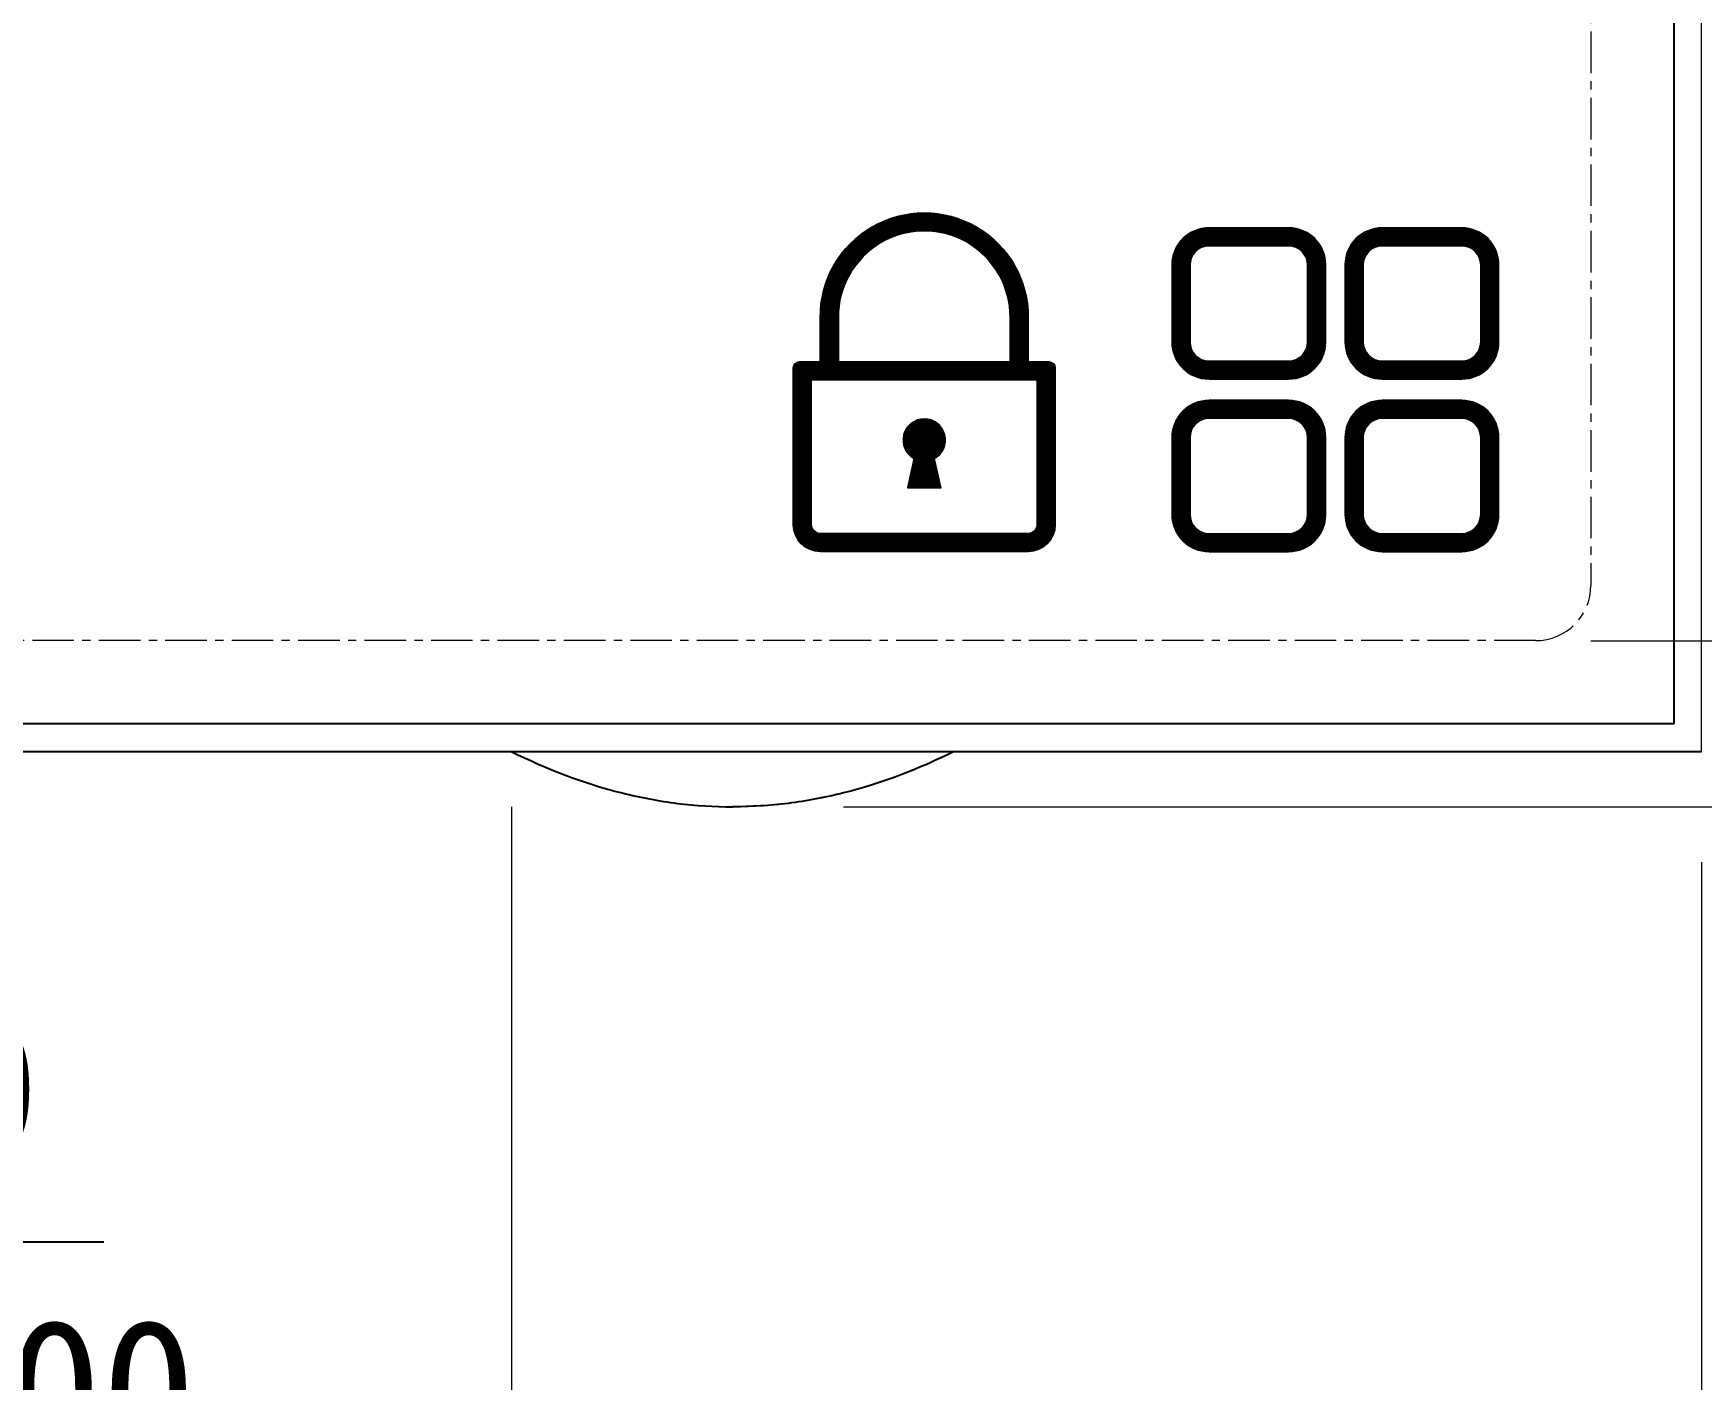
# Model space of a CAD drawing. Header units: millimetres. Extents: x 2631 to 4611, y 2266 to 2772.
# Drawn here: x 2731.04 to 2761.17, y 2669.68 to 2693.99 of the extents above; entities that cross this region are included whole.
import ezdxf

# ---------------------------------------------------------------- set-up
doc = ezdxf.new("R2010")
doc.units = ezdxf.units.MM
doc.linetypes.add('CENTER', pattern=[0.6, 0.375, -0.075, 0.075, -0.075])
doc.layers.add('05___PRT_ALL_DTM_CSYS', color=7, linetype='Continuous')
doc.layers.add('Dim', color=4, linetype='Continuous')
doc.layers.add('BACKLIGHT', color=7, linetype='Continuous', lineweight=20)
doc.layers.add('LCD', color=4, linetype='Continuous', lineweight=20)
doc.styles.add('宋体', font='宋体.ttf')
doc.dimstyles.new('DIM', dxfattribs={"dimtxt": 2.5, "dimasz": 2, "dimexe": 1.25, "dimexo": 1, "dimgap": 1, "dimtad": 1, "dimzin": 1, "dimtxsty": '宋体', "dimcen": 2.5, "dimazin": 0, "dimtfac": 1, "dimtmove": 0, "dimatfit": 3, "dimfxl": 0, "dimlwe": 0, "dimarcsym": 0})
pattern_1 = [(45, (-387.246291, 943.491956), (-0.010895163676, 0.010895163676), [])]

# ---------------------------------------------------------------- blocks, each defined once
blk = doc.blocks.new('*D95')
at = {"layer": 'Defpoints', "color": 0, "transparency": 16777216}
for p in [(2759.671, 2737.026), (2776.725, 2737.026), (2758.171, 2683.026)]:
    blk.add_point(p, dxfattribs=at)
at = {"layer": 'Dim', "color": 0, "lineweight": 0, "transparency": 16777216}
for p, q in [((2760.671, 2737.026), (2777.975, 2737.026)), ((2759.171, 2683.026), (2777.975, 2683.026))]:
    blk.add_line(p, q, dxfattribs=at)
at = {"layer": 'Dim', "color": 0, "lineweight": -2, "transparency": 16777216}
blk.add_line((2776.725, 2685.026), (2776.725, 2735.026), dxfattribs=at)
at = {"layer": 'Dim', "color": 0, "transparency": 16777216}
for points in [[(2776.392, 2735.026), (2777.058, 2735.026), (2776.725, 2737.026)], [(2776.392, 2685.026), (2777.058, 2685.026), (2776.725, 2683.026)]]:
    blk.add_solid(points, dxfattribs=at)
at = {"layer": 'Dim', "color": 0, "transparency": 16777216, "insert": (2774.086, 2706.459), "char_height": 2.5, "attachment_point": 5, "rotation": 90, "style": '宋体'}
blk.add_mtext('54,00(V.A)', dxfattribs=at)
blk = doc.blocks.new('*D90')
at = {"layer": 'Defpoints', "color": 0, "transparency": 16777216}
for p in [(2761.171, 2681.026), (2784.241, 2681.026), (2744.671, 2680.026)]:
    blk.add_point(p, dxfattribs=at)
at = {"layer": 'Dim', "color": 0, "lineweight": -2, "transparency": 16777216}
for p, q in [((2784.241, 2683.026), (2784.241, 2685.026)), ((2784.241, 2681.026), (2784.241, 2680.026)), ((2784.241, 2678.026), (2784.241, 2657.988))]:
    blk.add_line(p, q, dxfattribs=at)
at = {"layer": 'Dim', "color": 0, "lineweight": 0, "transparency": 16777216}
for p, q in [((2762.171, 2681.026), (2785.491, 2681.026)), ((2745.671, 2680.026), (2785.491, 2680.026))]:
    blk.add_line(p, q, dxfattribs=at)
at = {"layer": 'Dim', "color": 0, "transparency": 16777216}
for points in [[(2783.908, 2683.026), (2784.575, 2683.026), (2784.241, 2681.026)], [(2783.908, 2678.026), (2784.575, 2678.026), (2784.241, 2680.026)]]:
    blk.add_solid(points, dxfattribs=at)
at = {"layer": 'Dim', "color": 0, "transparency": 16777216, "insert": (2781.783, 2665.1), "char_height": 2.5, "attachment_point": 5, "rotation": 90, "style": '宋体'}
blk.add_mtext('MAX1,00', dxfattribs=at)
blk = doc.blocks.new('*D92')
at = {"layer": 'Defpoints', "color": 0, "transparency": 16777216}
for p in [(2712.671, 2681.026), (2739.671, 2681.026), (2739.671, 2666.735)]:
    blk.add_point(p, dxfattribs=at)
at = {"layer": 'Dim', "color": 0, "lineweight": 0, "transparency": 16777216}
for p, q in [((2712.671, 2680.026), (2712.671, 2665.485)), ((2739.671, 2680.026), (2739.671, 2665.485))]:
    blk.add_line(p, q, dxfattribs=at)
at = {"layer": 'Dim', "color": 0, "lineweight": -2, "transparency": 16777216}
blk.add_line((2714.671, 2666.735), (2737.671, 2666.735), dxfattribs=at)
at = {"layer": 'Dim', "color": 0, "transparency": 16777216}
for points in [[(2714.671, 2667.068), (2714.671, 2666.402), (2712.671, 2666.735)], [(2737.671, 2667.068), (2737.671, 2666.402), (2739.671, 2666.735)]]:
    blk.add_solid(points, dxfattribs=at)
at = {"layer": 'Dim', "color": 0, "transparency": 16777216, "insert": (2727.171, 2669.193), "char_height": 2.5, "attachment_point": 5, "style": '宋体'}
blk.add_mtext('MIN27,00', dxfattribs=at)
blk = doc.blocks.new('*D93')
at = {"layer": 'Defpoints', "color": 0, "transparency": 16777216}
for p in [(2704.671, 2681.026), (2712.671, 2681.026), (2712.671, 2672.172)]:
    blk.add_point(p, dxfattribs=at)
at = {"layer": 'Dim', "color": 0, "lineweight": 0, "transparency": 16777216}
for p, q in [((2704.671, 2680.026), (2704.671, 2670.922)), ((2712.671, 2680.026), (2712.671, 2670.922))]:
    blk.add_line(p, q, dxfattribs=at)
at = {"layer": 'Dim', "color": 0, "lineweight": -2, "transparency": 16777216}
for p, q in [((2706.671, 2672.172), (2710.671, 2672.172)), ((2712.671, 2672.172), (2732.31, 2672.172))]:
    blk.add_line(p, q, dxfattribs=at)
at = {"layer": 'Dim', "color": 0, "transparency": 16777216}
for points in [[(2706.671, 2672.505), (2706.671, 2671.838), (2704.671, 2672.172)], [(2710.671, 2672.505), (2710.671, 2671.838), (2712.671, 2672.172)]]:
    blk.add_solid(points, dxfattribs=at)
at = {"layer": 'Dim', "color": 0, "transparency": 16777216, "insert": (2723.49, 2674.63), "char_height": 2.5, "attachment_point": 5, "style": '宋体'}
blk.add_mtext('2-MAX8,00', dxfattribs=at)
blk = doc.blocks.new('*D94')
at = {"layer": 'Defpoints', "color": 0, "transparency": 16777216}
for p in [(2691.171, 2681.026), (2761.171, 2680.026), (2761.171, 2660.7)]:
    blk.add_point(p, dxfattribs=at)
at = {"layer": 'Dim', "color": 0, "lineweight": 0, "transparency": 16777216}
for p, q in [((2691.171, 2680.026), (2691.171, 2659.45)), ((2761.171, 2679.026), (2761.171, 2659.45))]:
    blk.add_line(p, q, dxfattribs=at)
at = {"layer": 'Dim', "color": 0, "lineweight": -2, "transparency": 16777216}
blk.add_line((2693.171, 2660.7), (2759.171, 2660.7), dxfattribs=at)
at = {"layer": 'Dim', "color": 0, "transparency": 16777216}
for points in [[(2693.171, 2661.033), (2693.171, 2660.366), (2691.171, 2660.7)], [(2759.171, 2661.033), (2759.171, 2660.366), (2761.171, 2660.7)]]:
    blk.add_solid(points, dxfattribs=at)
at = {"layer": 'Dim', "color": 0, "transparency": 16777216, "insert": (2726.171, 2663.158), "char_height": 2.5, "attachment_point": 5, "style": '宋体'}
blk.add_mtext('70,00', dxfattribs=at)

msp = doc.modelspace()

# ---------------------------------------------------------------- hatches: boundary and pattern name
at = {"layer": '05___PRT_ALL_DTM_CSYS', "lineweight": 0}
h = msp.add_hatch(dxfattribs=at)
h.set_pattern_fill('ANSI31', color=256, scale=0.004853)
h.set_pattern_definition(pattern_1)
h.paths.add_polyline_path([(2747.31574, 2686.31349, 3.84729378), (2746.94189, 2686.31349), (2746.82585, 2685.78587), (2747.43179, 2685.78587)])
at = {"layer": 'LCD'}
h = msp.add_hatch(dxfattribs=at)
h.set_pattern_fill('ANSI31', color=0, scale=0.004853)
h.set_pattern_definition(pattern_1)
h.paths.add_polyline_path([(2749.37904, 2688.06576), (2749.0086, 2688.06576), (2749.00858, 2688.85701, 1.0086058), (2745.24906, 2688.85701), (2745.24903, 2688.06576), (2744.8786, 2688.06576, 0.41421356), (2744.76269, 2687.94986), (2744.76269, 2685.12328, 0.41421356), (2745.2534, 2684.63257), (2749.00423, 2684.63257, 0.41421356), (2749.49494, 2685.12328), (2749.49494, 2687.94986, 0.41421356)])
h.paths.add_polyline_path([(2745.57903, 2688.06576), (2745.57904, 2688.86001, -1.0084939), (2748.67859, 2688.86001), (2748.6786, 2688.06576)], flags=16)
h.paths.add_polyline_path([(2749.16494, 2687.73576), (2749.16494, 2685.12328, -0.41421356), (2749.00423, 2684.96257), (2745.2534, 2684.96257, -0.41421356), (2745.09269, 2685.12328), (2745.09269, 2687.73576)], flags=16)
h.paths.add_polyline_path([(2747.31574, 2686.31349), (2747.43179, 2685.78587), (2746.82585, 2685.78587), (2746.94189, 2686.31349, -3.84729378)], flags=0)
h = msp.add_hatch(dxfattribs=at)
h.set_pattern_fill('ANSI31', color=0, scale=0.005)
h.set_pattern_definition([(45, (-695.703219, 935.417186), (-0.01122532015, 0.01122532015), [])])
edge = h.paths.add_edge_path(flags=16)
edge.add_arc((2755.40043, 2686.69414), 0.34258, 90, 180)
edge.add_line((2755.05786, 2686.69414), (2755.05786, 2685.30515))
edge.add_arc((2755.40043, 2685.30515), 0.34258, 180, 270)
edge.add_line((2755.40043, 2684.96257), (2756.83746, 2684.96257))
edge.add_arc((2756.83746, 2685.30515), 0.34258, 270, 360)
edge.add_line((2757.18003, 2685.30515), (2757.18003, 2686.69414))
edge.add_arc((2756.83746, 2686.69414), 0.34258, 0, 90)
edge.add_line((2756.83746, 2687.03671), (2755.40043, 2687.03671))
edge = h.paths.add_edge_path()
edge.add_arc((2755.40043, 2686.69414), 0.67258, 90, 180)
edge.add_line((2754.72786, 2686.69414), (2754.72786, 2685.30515))
edge.add_arc((2755.40043, 2685.30515), 0.67258, 180, 270)
edge.add_line((2755.40043, 2684.63257), (2756.83746, 2684.63257))
edge.add_arc((2756.83746, 2685.30515), 0.67258, 270, 360)
edge.add_line((2757.51003, 2685.30515), (2757.51003, 2686.69414))
edge.add_arc((2756.83746, 2686.69414), 0.67258, 0, 90)
edge.add_line((2756.83746, 2687.36671), (2755.40043, 2687.36671))
edge = h.paths.add_edge_path(flags=16)
edge.add_arc((2753.71017, 2685.30515), 0.34258, 270, 360)
edge.add_line((2754.05274, 2685.30515), (2754.05274, 2686.69414))
edge.add_arc((2753.71017, 2686.69414), 0.34258, 0, 90)
edge.add_line((2753.71017, 2687.03671), (2752.27314, 2687.03671))
edge.add_arc((2752.27314, 2686.69414), 0.34258, 90, 180)
edge.add_line((2751.93057, 2686.69414), (2751.93057, 2685.30515))
edge.add_arc((2752.27314, 2685.30515), 0.34258, 180, 270)
edge.add_line((2752.27314, 2684.96257), (2753.71017, 2684.96257))
edge = h.paths.add_edge_path()
edge.add_arc((2753.71017, 2685.30515), 0.67258, 270, 360)
edge.add_line((2754.38274, 2685.30515), (2754.38274, 2686.69414))
edge.add_arc((2753.71017, 2686.69414), 0.67258, 0, 90)
edge.add_line((2753.71017, 2687.36671), (2752.27314, 2687.36671))
edge.add_arc((2752.27314, 2686.69414), 0.67258, 90, 180)
edge.add_line((2751.60057, 2686.69414), (2751.60057, 2685.30515))
edge.add_arc((2752.27314, 2685.30515), 0.67258, 180, 270)
edge.add_line((2752.27314, 2684.63257), (2753.71017, 2684.63257))
edge = h.paths.add_edge_path(flags=16)
edge.add_arc((2755.40043, 2689.80976), 0.34258, 90, 180)
edge.add_line((2755.05786, 2689.80976), (2755.05786, 2688.42077))
edge.add_arc((2755.40043, 2688.42077), 0.34258, 180, 270)
edge.add_line((2755.40043, 2688.0782), (2756.83746, 2688.0782))
edge.add_arc((2756.83746, 2688.42077), 0.34258, 270, 360)
edge.add_line((2757.18003, 2688.42077), (2757.18003, 2689.80976))
edge.add_arc((2756.83746, 2689.80976), 0.34258, 0, 90)
edge.add_line((2756.83746, 2690.15234), (2755.40043, 2690.15234))
edge = h.paths.add_edge_path()
edge.add_arc((2755.40043, 2689.80976), 0.67258, 90, 180)
edge.add_line((2754.72786, 2689.80976), (2754.72786, 2688.42077))
edge.add_arc((2755.40043, 2688.42077), 0.67258, 180, 270)
edge.add_line((2755.40043, 2687.7482), (2756.83746, 2687.7482))
edge.add_arc((2756.83746, 2688.42077), 0.67258, 270, 360)
edge.add_line((2757.51003, 2688.42077), (2757.51003, 2689.80976))
edge.add_arc((2756.83746, 2689.80976), 0.67258, 0, 90)
edge.add_line((2756.83746, 2690.48234), (2755.40043, 2690.48234))
edge = h.paths.add_edge_path(flags=16)
edge.add_arc((2753.71017, 2688.42077), 0.34258, 270, 360)
edge.add_line((2754.05274, 2688.42077), (2754.05274, 2689.80976))
edge.add_arc((2753.71017, 2689.80976), 0.34258, 0, 90)
edge.add_line((2753.71017, 2690.15234), (2752.27314, 2690.15234))
edge.add_arc((2752.27314, 2689.80976), 0.34258, 90, 180)
edge.add_line((2751.93057, 2689.80976), (2751.93057, 2688.42077))
edge.add_arc((2752.27314, 2688.42077), 0.34258, 180, 270)
edge.add_line((2752.27314, 2688.0782), (2753.71017, 2688.0782))
edge = h.paths.add_edge_path()
edge.add_arc((2753.71017, 2688.42077), 0.67258, 270, 360)
edge.add_line((2754.38274, 2688.42077), (2754.38274, 2689.80976))
edge.add_arc((2753.71017, 2689.80976), 0.67258, 0, 90)
edge.add_line((2753.71017, 2690.48234), (2752.27314, 2690.48234))
edge.add_arc((2752.27314, 2689.80976), 0.67258, 90, 180)
edge.add_line((2751.60057, 2689.80976), (2751.60057, 2688.42077))
edge.add_arc((2752.27314, 2688.42077), 0.67258, 180, 270)
edge.add_line((2752.27314, 2687.7482), (2753.71017, 2687.7482))

# ---------------------------------------------------------------- linework, layer by layer
at = {"color": 130, "linetype": 'Continuous'}
msp.add_line((2688.67068, 2681.02626), (2761.17068, 2681.02626), dxfattribs=at)
at = {"color": 0, "lineweight": 0}
msp.add_lwpolyline([(2749.0086, 2688.06576), (2749.00858, 2688.85701), (2749.0086, 2688.06576), (2749.37904, 2688.06576, -0.41421356), (2749.49494, 2687.94986), (2749.49494, 2685.12328, -0.41421356), (2749.00423, 2684.63257), (2745.2534, 2684.63257, -0.41421356), (2744.76269, 2685.12328), (2744.76269, 2687.94986, -0.41421356), (2744.8786, 2688.06576), (2745.24903, 2688.06576), (2745.24906, 2688.85701, -1.0086058), (2749.00858, 2688.85701)], format="xyb", dxfattribs=at)
at = {"lineweight": 0}
for points in [[(2745.57903, 2688.06576), (2748.6786, 2688.06576), (2748.67859, 2688.86001, 1.0084939), (2745.57904, 2688.86001)], [(2747.31574, 2686.31349, 3.84729378), (2746.94189, 2686.31349), (2746.82585, 2685.78587), (2747.43179, 2685.78587)]]:
    msp.add_lwpolyline(points, format="xyb", close=True, dxfattribs=at)
at = {"color": 0, "lineweight": 0}
msp.add_lwpolyline([(2749.16494, 2687.73576), (2749.16494, 2685.12328, -0.41421356), (2749.00423, 2684.96257), (2745.2534, 2684.96257, -0.41421356), (2745.09269, 2685.12328), (2745.09269, 2687.73576)], format="xyb", close=True, dxfattribs=at)
at = {"color": 130, "linetype": 'Continuous'}
for points in [[(2739.67068, 2681.02626), (2740.30751, 2680.70784), (2741.29911, 2680.32615), (2742.66274, 2680.06875), (2743.3367, 2680.02626), (2743.67068, 2680.02626)], [(2747.67068, 2681.02626), (2747.03385, 2680.70784), (2746.04225, 2680.32615), (2744.67862, 2680.06875), (2744.00466, 2680.02626), (2743.67068, 2680.02626)]]:
    msp.add_open_spline(points, degree=3, knots=[0, 0, 0, 0, 0.51403283, 0.75887847, 1, 1, 1, 1], dxfattribs=at)
at = {"layer": 'BACKLIGHT', "lineweight": 15}
msp.add_line((2761.17068, 2681.02626), (2687.67068, 2681.02626), dxfattribs=at)
at = {"layer": 'Dim', "color": 3}
msp.add_lwpolyline([(2691.67068, 2738.52626), (2760.67068, 2738.52626), (2760.67068, 2681.52626), (2691.67068, 2681.52626)], close=True, dxfattribs=at)
at = {"layer": 'LCD', "color": 0}
msp.add_line((2747.12882, 2684.63257), (2747.12882, 2684.96257), dxfattribs=at)
at = {"layer": 'LCD'}
msp.add_lwpolyline([(2688.67068, 2739.02626), (2688.67068, 2681.02626), (2761.17068, 2681.02626), (2761.17068, 2739.02626)], close=True, dxfattribs=at)
at = {"layer": 'LCD', "color": 3, "lineweight": 15}
msp.add_lwpolyline([(2691.67068, 2738.52626), (2760.67068, 2738.52626), (2760.67068, 2681.52626), (2691.67068, 2681.52626)], close=True, dxfattribs=at)
at = {"layer": 'LCD', "linetype": 'CENTER', "ltscale": 2}
msp.add_lwpolyline([(2759.17068, 2736.02626), (2759.17068, 2684.02626, -0.41421356), (2758.17068, 2683.02626), (2694.17068, 2683.02626, -0.41421356), (2693.17068, 2684.02626), (2693.17068, 2736.02626, -0.41421356), (2694.17068, 2737.02626), (2758.17068, 2737.02626, -0.41421356)], format="xyb", close=True, dxfattribs=at)
at = {"layer": 'LCD', "color": 0}
for points in [[(2753.71017, 2687.7482, 0.41421356), (2754.38274, 2688.42077), (2754.38274, 2689.80976, 0.41421356), (2753.71017, 2690.48234), (2752.27314, 2690.48234, 0.41421356), (2751.60057, 2689.80976), (2751.60057, 2688.42077, 0.41421356), (2752.27314, 2687.7482)], [(2755.40043, 2690.48234, 0.41421356), (2754.72786, 2689.80976), (2754.72786, 2688.42077, 0.41421356), (2755.40043, 2687.7482), (2756.83746, 2687.7482, 0.41421356), (2757.51003, 2688.42077), (2757.51003, 2689.80976, 0.41421356), (2756.83746, 2690.48234)], [(2753.71017, 2688.0782, 0.41421356), (2754.05274, 2688.42077), (2754.05274, 2689.80976, 0.41421356), (2753.71017, 2690.15234), (2752.27314, 2690.15234, 0.41421356), (2751.93057, 2689.80976), (2751.93057, 2688.42077, 0.41421356), (2752.27314, 2688.0782)], [(2755.40043, 2690.15234, 0.41421356), (2755.05786, 2689.80976), (2755.05786, 2688.42077, 0.41421356), (2755.40043, 2688.0782), (2756.83746, 2688.0782, 0.41421356), (2757.18003, 2688.42077), (2757.18003, 2689.80976, 0.41421356), (2756.83746, 2690.15234)], [(2753.71017, 2684.63257, 0.41421356), (2754.38274, 2685.30515), (2754.38274, 2686.69414, 0.41421356), (2753.71017, 2687.36671), (2752.27314, 2687.36671, 0.41421356), (2751.60057, 2686.69414), (2751.60057, 2685.30515, 0.41421356), (2752.27314, 2684.63257)], [(2755.40043, 2687.36671, 0.41421356), (2754.72786, 2686.69414), (2754.72786, 2685.30515, 0.41421356), (2755.40043, 2684.63257), (2756.83746, 2684.63257, 0.41421356), (2757.51003, 2685.30515), (2757.51003, 2686.69414, 0.41421356), (2756.83746, 2687.36671)], [(2753.71017, 2684.96257, 0.41421356), (2754.05274, 2685.30515), (2754.05274, 2686.69414, 0.41421356), (2753.71017, 2687.03671), (2752.27314, 2687.03671, 0.41421356), (2751.93057, 2686.69414), (2751.93057, 2685.30515, 0.41421356), (2752.27314, 2684.96257)], [(2755.40043, 2687.03671, 0.41421356), (2755.05786, 2686.69414), (2755.05786, 2685.30515, 0.41421356), (2755.40043, 2684.96257), (2756.83746, 2684.96257, 0.41421356), (2757.18003, 2685.30515), (2757.18003, 2686.69414, 0.41421356), (2756.83746, 2687.03671)]]:
    msp.add_lwpolyline(points, format="xyb", close=True, dxfattribs=at)
at = {"layer": 'LCD'}
msp.add_lwpolyline([(2739.67068, 2681.02626, 0.04906743), (2741.4884, 2680.32396, 0.06691207), (2743.67068, 2680.02626, 0.06691207), (2745.85296, 2680.32396, 0.04906743), (2747.67068, 2681.02626)], format="xyb", dxfattribs=at)

# ---------------------------------------------------------------- dimensions: what is measured, and where the dimension line sits
at = {"layer": 'Dim'}
for base, p1, p2, text, picture, middle in [((2776.72499, 2737.02626), (2758.17068, 2683.02626), (2759.67068, 2737.02626), '<>(V.A)', '*D95', (2776.72499, 2706.45895)), ((2784.24124, 2681.02626), (2744.67068, 2680.02626), (2761.17068, 2681.02626), 'MAX<>', '*D90', (2784.24124, 2665.09951))]:
    dim = msp.add_linear_dim(base=base, p1=p1, p2=p2, angle=90, text=text, dimstyle='DIM', dxfattribs=at)
    dim.commit()
    dim.dimension.update_dxf_attribs({"geometry": picture, "text_midpoint": middle, "dimtype": 160})
dim = msp.add_linear_dim(base=(2761.17068, 2660.69968), p1=(2691.17068, 2681.02626), p2=(2761.17068, 2680.02626), dimstyle='DIM', dxfattribs=at)
dim.commit()
dim.dimension.update_dxf_attribs({"geometry": '*D94', "text_midpoint": (2726.17068, 2660.69968), "dimtype": 160})
for base, p1, p2, text, picture, middle in [((2712.67068, 2672.1718), (2704.67068, 2681.02626), (2712.67068, 2681.02626), '2-MAX<>', '*D93', (2723.49012, 2672.1718)), ((2739.67068, 2666.73509), (2712.67068, 2681.02626), (2739.67068, 2681.02626), 'MIN<>', '*D92', (2727.17068, 2666.73509))]:
    dim = msp.add_linear_dim(base=base, p1=p1, p2=p2, text=text, dimstyle='DIM', dxfattribs=at)
    dim.commit()
    dim.dimension.update_dxf_attribs({"geometry": picture, "text_midpoint": middle, "dimtype": 160})

doc.saveas('drawing.dxf')
